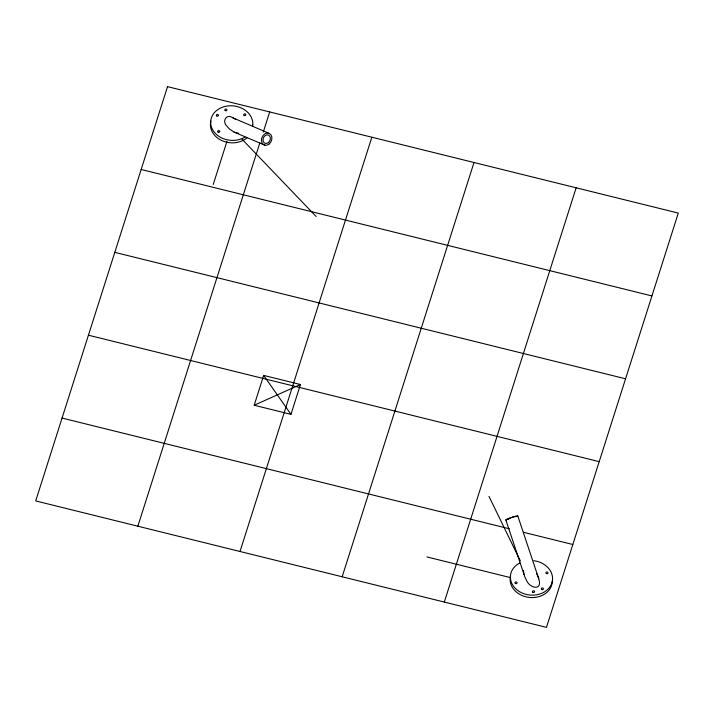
<?xml version="1.0" encoding="UTF-8"?>
<svg xmlns="http://www.w3.org/2000/svg" width="714" height="714" viewBox="0 0 714 714"><rect width="100%" height="100%" fill="white"/><g stroke="black" fill="none" stroke-linecap="round" stroke-linejoin="round"><path stroke-width="1.07" d="M516.222 516.499L514.928 516.579M213.245 184.453L226.9 141.55M137.856 526.2L259.887 142.738M263.261 132.117L269.687 111.928M254.184 405.24L263.671 375.412L300.451 384.516L290.955 414.343L254.184 405.24L300.451 384.516M240.002 551.494L371.842 137.222M342.158 576.778L473.998 162.506M444.313 602.072L576.144 187.8M510.019 518.114L507.52 519.444M510.394 517.971L512.116 517.373M512.572 517.231L514.607 516.659M508.707 519.265L507.788 519.435M238.672 133.277L234.094 132.117L229.828 129.27A21.652 17.689 6.2 0 1 227.079 126.307C221.608 121.773 226.302 113.035 232.871 117.819L268.446 133.09M141.167 169.495L651.936 295.935M114.802 252.354L625.562 378.795M88.438 335.205L599.198 461.646M62.064 418.065L509.385 528.797M523.371 532.26L572.833 544.505M426.999 556.947L510.376 577.59M234.103 132.117L264.912 145.219M232.871 117.819L235.513 119.372M242.037 139.212L316.123 216.485M263.671 375.412L290.955 414.343M488.974 496.382L520.327 560.856M517.784 515.874L538.758 578.777C542.917 591.531 529.136 588.265 526.245 579.732A31.746 25.936 6.2 0 1 524.728 576.591L505.851 519.971M538.767 578.786L538.044 576.671A31.746 25.936 6.2 0 0 536.526 573.529M524.005 574.475L523.407 570.486M506.565 519.953A6.346 0.58 -18.4 0 1 508.082 518.676A6.346 0.58 -18.4 0 1 515.883 516.133A6.346 0.58 -18.4 0 1 516.838 516.597M552.306 581.151A21.143 17.279 6.2 0 1 528.86 597.377A21.143 17.279 6.2 0 1 510.599 575.823M533.822 560.713A21.143 17.279 6.2 0 1 550.878 585.319A21.143 17.279 6.2 0 1 517.953 590.639A21.143 17.279 6.2 0 1 519.846 562.971M247.437 137.427A21.143 17.279 6.2 0 1 222.036 140.658A21.143 17.279 6.2 0 1 210.88 121.085M252.497 124.638A21.143 17.279 6.2 0 1 252.595 126.423M244.92 137.097A21.143 17.279 6.2 0 1 212.424 129.341A21.143 17.279 6.2 0 1 228.596 105.868A21.143 17.279 6.2 0 1 252.72 125.78M167.531 86.644L35.7 500.916L546.469 627.356L678.3 213.084L167.531 86.644M546.317 573.529A1.053 0.866 6.2 0 0 547.995 572.994A1.053 0.866 6.2 0 0 546.531 572.048A1.053 0.866 6.2 0 0 546.317 573.529M541.703 589.469A1.053 0.866 6.2 0 0 543.399 588.961A1.053 0.866 6.2 0 0 541.953 587.997A1.053 0.866 6.2 0 0 541.703 589.469M532.903 592.325A1.053 0.866 6.2 0 0 534.572 591.781A1.053 0.866 6.2 0 0 533.099 590.844A1.053 0.866 6.2 0 0 532.903 592.325M515.365 583.481A1.053 0.866 6.2 0 0 517.043 582.945A1.053 0.866 6.2 0 0 515.57 581.999A1.053 0.866 6.2 0 0 515.365 583.481M269.285 143.898A6.346 5.007 -66.9 0 0 269.312 133.384A6.346 5.007 -66.9 0 0 261.44 140.176A6.346 5.007 -66.9 0 0 269.285 143.898M244.117 115.4A1.053 0.866 6.2 0 0 245.812 114.9A1.053 0.866 6.2 0 0 244.367 113.928A1.053 0.866 6.2 0 0 244.117 115.4M225.231 110.581A1.053 0.866 6.2 0 0 226.918 110.054A1.053 0.866 6.2 0 0 225.454 109.099A1.053 0.866 6.2 0 0 225.231 110.581M216.717 115.945A1.053 0.866 6.2 0 0 218.439 115.49A1.053 0.866 6.2 0 0 217.038 114.472A1.053 0.866 6.2 0 0 216.717 115.945M218.065 132.09A1.053 0.866 6.2 0 0 219.778 131.653A1.053 0.866 6.2 0 0 218.395 130.626A1.053 0.866 6.2 0 0 218.065 132.09M268.5 142.479A4.436 3.508 -66.9 0 0 268.526 135.116A4.436 3.508 -66.9 0 0 263.011 139.873A4.436 3.508 -66.9 0 0 268.5 142.479"/></g></svg>
